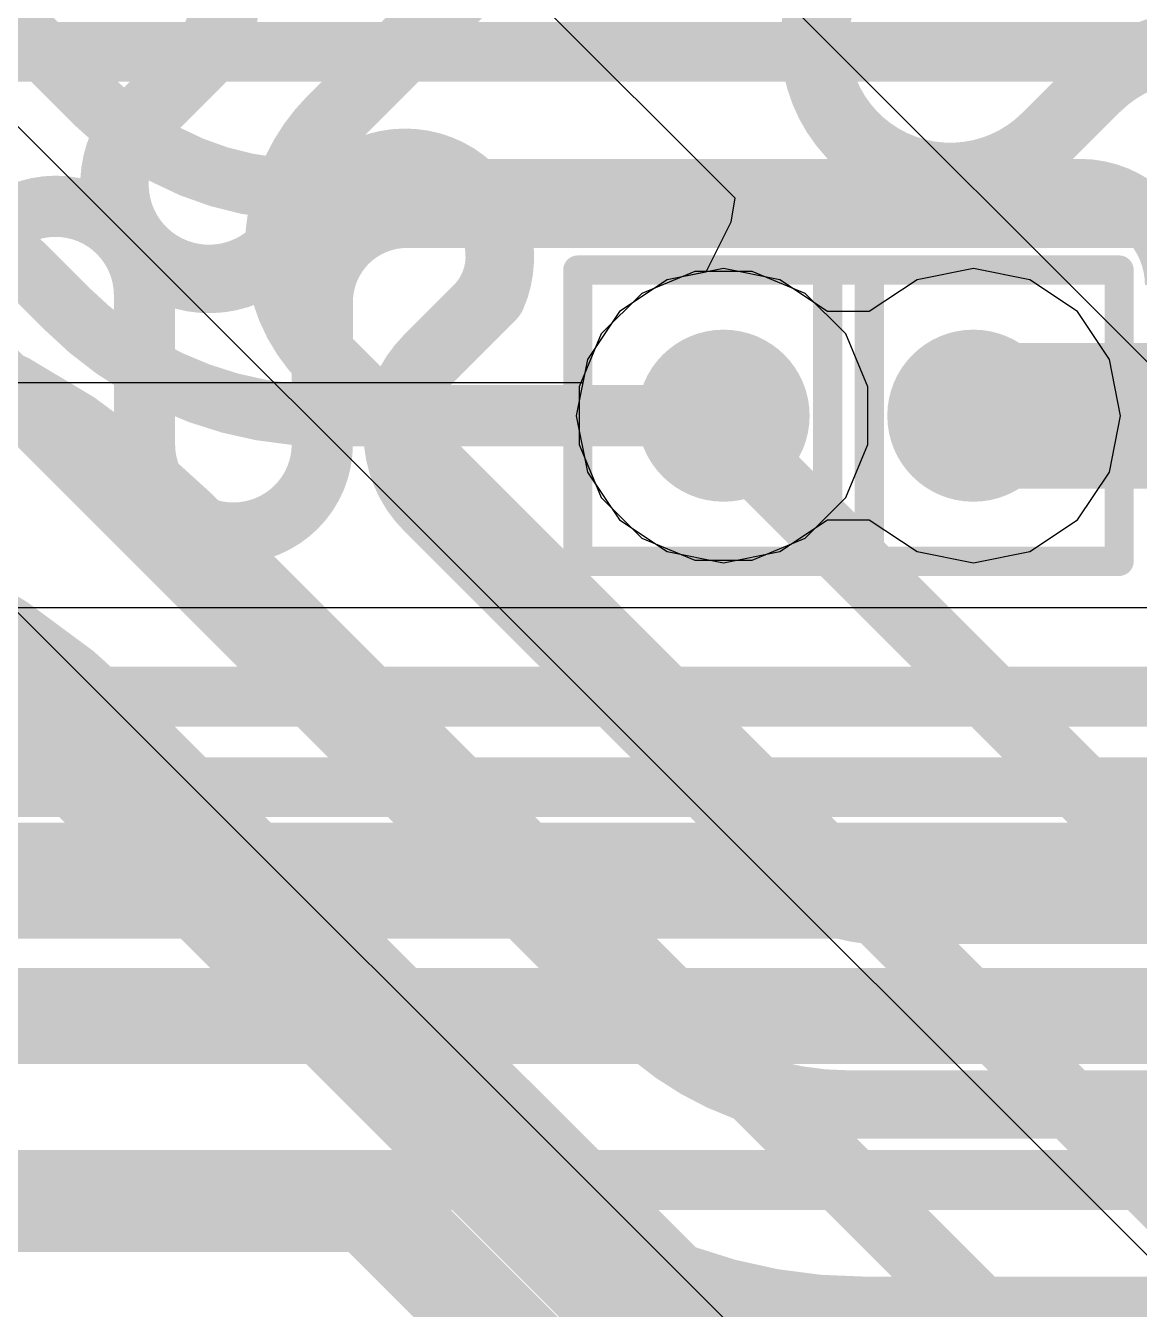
# Model space of a CAD drawing. Header units: inches. Extents: x -6 to 284, y -12 to 154.
# Drawn here: x 60.591 to 62.532, y -0.415 to 1.823 of the extents above; entities that cross this region are included whole.
import ezdxf

# ---------------------------------------------------------------- set-up
doc = ezdxf.new("R2010")
doc.units = ezdxf.units.IN
for name, color, linetype in [('Bottom Layer', 5, 'Continuous'), ('Drill Drawing', 1, 'Continuous'), ('GND-1', 16, 'Continuous'), ('GND-2', 90, 'Continuous'), ('GND-3', 216, 'Continuous'), ('GND-4', 54, 'Continuous'), ('PWR-1', 156, 'Continuous'), ('PWR-2', 130, 'Continuous'), ('Signal L1', 76, 'Continuous'), ('Signal L2', 6, 'Continuous'), ('Top Layer', 1, 'Continuous'), ('Via Holes', 16, 'Continuous')]:
    doc.layers.add(name, color=color, linetype=linetype)

msp = doc.modelspace()

# ---------------------------------------------------------------- hatches: boundary and pattern name
at = {"layer": 'Bottom Layer'}
h = msp.add_hatch(color=5, dxfattribs=at)
edge = h.paths.add_edge_path()
edge.add_arc((61.80723732, 1.14267488), 0.1499997, 0, 360)
h = msp.add_hatch(color=5, dxfattribs=at)
edge = h.paths.add_edge_path()
edge.add_arc((62.24256283999999, 1.14267488), 0.1499997, 0, 360)
at = {"layer": 'GND-1'}
h = msp.add_hatch(color=16, dxfattribs=at)
edge = h.paths.add_edge_path()
edge.add_arc((61.80723732, 1.14267488), 0.1499997, 0, 360)
h = msp.add_hatch(color=16, dxfattribs=at)
edge = h.paths.add_edge_path()
edge.add_arc((62.24256283999999, 1.14267488), 0.1499997, 0, 360)
at = {"layer": 'GND-2'}
h = msp.add_hatch(color=90, dxfattribs=at)
edge = h.paths.add_edge_path()
edge.add_arc((61.80723732, 1.14267488), 0.1499997, 0, 360)
h = msp.add_hatch(color=90, dxfattribs=at)
edge = h.paths.add_edge_path()
edge.add_arc((62.24256283999999, 1.14267488), 0.1499997, 0, 360)
at = {"layer": 'GND-3'}
h = msp.add_hatch(color=216, dxfattribs=at)
edge = h.paths.add_edge_path()
edge.add_arc((61.80723732, 1.14267488), 0.1499997, 0, 360)
h = msp.add_hatch(color=216, dxfattribs=at)
edge = h.paths.add_edge_path()
edge.add_arc((62.24256283999999, 1.14267488), 0.1499997, 0, 360)
at = {"layer": 'GND-4'}
h = msp.add_hatch(color=54, dxfattribs=at)
edge = h.paths.add_edge_path()
edge.add_arc((61.80723732, 1.14267488), 0.1499997, 0, 360)
h = msp.add_hatch(color=54, dxfattribs=at)
edge = h.paths.add_edge_path()
edge.add_arc((62.24256283999999, 1.14267488), 0.1499997, 0, 360)
at = {"layer": 'PWR-1'}
h = msp.add_hatch(color=156, dxfattribs=at)
edge = h.paths.add_edge_path()
edge.add_arc((61.80723732, 1.14267488), 0.1499997, 0, 360)
h = msp.add_hatch(color=156, dxfattribs=at)
edge = h.paths.add_edge_path()
edge.add_arc((62.24256283999999, 1.14267488), 0.1499997, 0, 360)
at = {"layer": 'PWR-2'}
h = msp.add_hatch(color=130, dxfattribs=at)
edge = h.paths.add_edge_path()
edge.add_arc((61.80723732, 1.14267488), 0.1499997, 0, 360)
h = msp.add_hatch(color=130, dxfattribs=at)
edge = h.paths.add_edge_path()
edge.add_arc((62.24256283999999, 1.14267488), 0.1499997, 0, 360)
at = {"layer": 'Signal L1'}
h = msp.add_hatch(color=76, dxfattribs=at)
edge = h.paths.add_edge_path()
edge.add_arc((61.80723732, 1.14267488), 0.1499997, 0, 360)
h = msp.add_hatch(color=76, dxfattribs=at)
edge = h.paths.add_edge_path()
edge.add_arc((62.24256283999999, 1.14267488), 0.1499997, 0, 360)
at = {"layer": 'Signal L2'}
h = msp.add_hatch(color=6, dxfattribs=at)
edge = h.paths.add_edge_path()
edge.add_arc((61.80723732, 1.14267488), 0.1499997, 0, 360)
h = msp.add_hatch(color=6, dxfattribs=at)
edge = h.paths.add_edge_path()
edge.add_arc((62.24256283999999, 1.14267488), 0.1499997, 0, 360)
at = {"layer": 'Top Layer'}
h = msp.add_hatch(color=1, dxfattribs=at)
edge = h.paths.add_edge_path()
edge.add_arc((61.80723732, 1.14267488), 0.1499997, 0, 360)
h = msp.add_hatch(color=1, dxfattribs=at)
edge = h.paths.add_edge_path()
edge.add_arc((62.24256283999999, 1.14267488), 0.1499997, 0, 360)
at = {"layer": 'Via Holes'}
h = msp.add_hatch(color=7, dxfattribs=at)
edge = h.paths.add_edge_path()
edge.add_arc((61.80723732, 1.14267488), 0.07499858, 0, 360)
h = msp.add_hatch(color=7, dxfattribs=at)
edge = h.paths.add_edge_path()
edge.add_arc((62.24256283999999, 1.14267488), 0.07499858, 0, 360)

# ---------------------------------------------------------------- linework, layer by layer
at = {"layer": 'Bottom Layer'}
msp.add_line((58.7919703, 3.4322004), (62.7314976, -0.5073269), dxfattribs=at)
for points in [[(58.21373168, 1.77728372, 0.10414, 0.10414, 0), (65.92685062, 1.77728372, 0.10414, 0.10414, 0)], [(60.48831438, 1.3528675, 0.10668, 0.10668, -0.9999999999999999), (60.79819438, 1.3528675, 0.10668, 0.10668, 0)], [(61.10807438, 1.3409803, 0.10668, 0.10668, -0.4142135623730951), (61.25557726, 1.48848318, 0.10668, 0.10668, 0)], [(61.25557726, 1.48848318, 0.10668, 0.10668, 0), (65.69513912, 1.48848318, 0.10668, 0.10668, 0)], [(60.79819438, 1.09302042, 0.10668, 0.10668, 0), (60.79819438, 1.3528675, 0.10668, 0.10668, 0)], [(61.10807438, 1.09302042, 0.10668, 0.10668, 0), (61.10807438, 1.3409803, 0.10668, 0.10668, 0)], [(62.24256283999999, 1.14267488, 0.254, 0.254, 0), (63.26997505999999, 1.14267234, 0.254, 0.254, 0)], [(61.10807438, 1.09302042, 0.10668, 0.10668, -0.9999999999999999), (60.79819438, 1.09302042, 0.10668, 0.10668, 0)], [(59.76944612, 0.65287906, 0.10414, 0.10414, 0), (63.97993045999999, 0.65287906, 0.10414, 0.10414, 0)], [(58.59658588, 0.38124638, 0.10414, 0.10414, 0), (63.54035552, 0.38124638, 0.10414, 0.10414, 0)], [(58.47354573999999, 0.12758166, 0.10414, 0.10414, 0), (63.08886797999999, 0.12758166, 0.10414, 0.10414, 0)], [(58.30815109999999, -0.2262632, 0.1778, 0.1778, 0), (61.19020527999999, -0.2262632, 0.1778, 0.1778, 0)], [(61.19020527999999, -0.2262632, 0.1778, 0.1778, 0), (62.16281446, -1.19887238, 0.1778, 0.1778, 0)]]:
    msp.add_lwpolyline(points, format="xyseb", dxfattribs=at)
for points in [[(61.22890726, 1.48848318, 0.05333999999999999, 0.05333999999999999, 1), (61.28224726, 1.48848318, 0.05333999999999999, 0.05333999999999999, 1)], [(61.22890726, 1.48848318, 0.05333999999999999, 0.05333999999999999, 1), (61.28224726, 1.48848318, 0.05333999999999999, 0.05333999999999999, 1)], [(60.77152438, 1.3528675, 0.05333999999999999, 0.05333999999999999, 1), (60.82486438, 1.3528675, 0.05333999999999999, 0.05333999999999999, 1)], [(60.77152438, 1.3528675, 0.05333999999999999, 0.05333999999999999, 1), (60.82486438, 1.3528675, 0.05333999999999999, 0.05333999999999999, 1)], [(61.08140438, 1.3409803, 0.05333999999999999, 0.05333999999999999, 1), (61.13474438, 1.3409803, 0.05333999999999999, 0.05333999999999999, 1)], [(61.08140438, 1.3409803, 0.05333999999999999, 0.05333999999999999, 1), (61.13474438, 1.3409803, 0.05333999999999999, 0.05333999999999999, 1)], [(62.17906283999999, 1.14267488, 0.127, 0.127, 1), (62.30606283999999, 1.14267488, 0.127, 0.127, 1)], [(60.77152438, 1.09302042, 0.05333999999999999, 0.05333999999999999, 1), (60.82486438, 1.09302042, 0.05333999999999999, 0.05333999999999999, 1)], [(60.77152438, 1.09302042, 0.05333999999999999, 0.05333999999999999, 1), (60.82486438, 1.09302042, 0.05333999999999999, 0.05333999999999999, 1)], [(61.08140438, 1.09302042, 0.05333999999999999, 0.05333999999999999, 1), (61.13474438, 1.09302042, 0.05333999999999999, 0.05333999999999999, 1)], [(61.08140438, 1.09302042, 0.05333999999999999, 0.05333999999999999, 1), (61.13474438, 1.09302042, 0.05333999999999999, 0.05333999999999999, 1)], [(61.14575528, -0.2262632, 0.08889999999999999, 0.08889999999999999, 1), (61.23465528000001, -0.2262632, 0.08889999999999999, 0.08889999999999999, 1)], [(61.14575528, -0.2262632, 0.08889999999999999, 0.08889999999999999, 1), (61.23465528000001, -0.2262632, 0.08889999999999999, 0.08889999999999999, 1)]]:
    msp.add_lwpolyline(points, format="xyseb", close=True, dxfattribs=at)
at = {"layer": 'Drill Drawing'}
for points in [[(61.55323731999999, 1.39667488, 0.0508, 0.0508, 0), (62.06123732, 1.39667488, 0.0508, 0.0508, 0)], [(61.55323731999999, 0.8886748800000001, 0.0508, 0.0508, 0), (61.55323731999999, 1.39667488, 0.0508, 0.0508, 0)], [(61.98856284, 1.39667488, 0.0508, 0.0508, 0), (62.49656284, 1.39667488, 0.0508, 0.0508, 0)], [(61.98856284, 0.8886748800000001, 0.0508, 0.0508, 0), (61.98856284, 1.39667488, 0.0508, 0.0508, 0)], [(62.06123732, 0.8886748800000001, 0.0508, 0.0508, 0), (62.06123732, 1.39667488, 0.0508, 0.0508, 0)], [(62.49656284, 0.8886748800000001, 0.0508, 0.0508, 0), (62.49656284, 1.39667488, 0.0508, 0.0508, 0)], [(61.55323731999999, 0.8886748800000001, 0.0508, 0.0508, 0), (62.06123732, 0.8886748800000001, 0.0508, 0.0508, 0)], [(61.98856284, 0.8886748800000001, 0.0508, 0.0508, 0), (62.49656284, 0.8886748800000001, 0.0508, 0.0508, 0)]]:
    msp.add_lwpolyline(points, format="xyseb", dxfattribs=at)
for points in [[(61.54053731999999, 1.39667488, 0.0254, 0.0254, 1), (61.56593732, 1.39667488, 0.0254, 0.0254, 1)], [(61.54053731999999, 1.39667488, 0.0254, 0.0254, 1), (61.56593732, 1.39667488, 0.0254, 0.0254, 1)], [(61.97586283999999, 1.39667488, 0.0254, 0.0254, 1), (62.00126283999999, 1.39667488, 0.0254, 0.0254, 1)], [(61.97586283999999, 1.39667488, 0.0254, 0.0254, 1), (62.00126283999999, 1.39667488, 0.0254, 0.0254, 1)], [(62.04853731999999, 1.39667488, 0.0254, 0.0254, 1), (62.07393732, 1.39667488, 0.0254, 0.0254, 1)], [(62.04853731999999, 1.39667488, 0.0254, 0.0254, 1), (62.07393732, 1.39667488, 0.0254, 0.0254, 1)], [(62.48386283999999, 1.39667488, 0.0254, 0.0254, 1), (62.50926283999999, 1.39667488, 0.0254, 0.0254, 1)], [(62.48386283999999, 1.39667488, 0.0254, 0.0254, 1), (62.50926283999999, 1.39667488, 0.0254, 0.0254, 1)], [(61.54053731999999, 0.8886748800000001, 0.0254, 0.0254, 1), (61.56593732, 0.8886748800000001, 0.0254, 0.0254, 1)], [(61.54053731999999, 0.8886748800000001, 0.0254, 0.0254, 1), (61.56593732, 0.8886748800000001, 0.0254, 0.0254, 1)], [(61.97586283999999, 0.8886748800000001, 0.0254, 0.0254, 1), (62.00126283999999, 0.8886748800000001, 0.0254, 0.0254, 1)], [(61.97586283999999, 0.8886748800000001, 0.0254, 0.0254, 1), (62.00126283999999, 0.8886748800000001, 0.0254, 0.0254, 1)], [(62.04853731999999, 0.8886748800000001, 0.0254, 0.0254, 1), (62.07393732, 0.8886748800000001, 0.0254, 0.0254, 1)], [(62.04853731999999, 0.8886748800000001, 0.0254, 0.0254, 1), (62.07393732, 0.8886748800000001, 0.0254, 0.0254, 1)], [(62.48386283999999, 0.8886748800000001, 0.0254, 0.0254, 1), (62.50926283999999, 0.8886748800000001, 0.0254, 0.0254, 1)], [(62.48386283999999, 0.8886748800000001, 0.0254, 0.0254, 1), (62.50926283999999, 0.8886748800000001, 0.0254, 0.0254, 1)]]:
    msp.add_lwpolyline(points, format="xyseb", close=True, dxfattribs=at)
at = {"layer": 'GND-1'}
for p, q in [((61.7571917, 1.39427458), (61.66471792, 1.35597138)), ((61.85728294, 1.39427458), (61.7571917, 1.39427458)), ((61.94975672, 1.35597138), (61.85728294, 1.39427458)), ((61.66471792, 1.35597138), (61.59394082, 1.28519428)), ((62.02053381999999, 1.28519428), (61.94975672, 1.35597138)), ((61.59394082, 1.28519428), (61.55563761999999, 1.1927205)), ((62.05883702, 1.1927205), (62.02053381999999, 1.28519428)), ((61.55563761999999, 1.1927205), (61.55563761999999, 1.09262926)), ((62.05883702, 1.09262926), (62.05883702, 1.1927205)), ((61.55563761999999, 1.09262926), (61.59394082, 1.00015548)), ((62.02053381999999, 1.00015548), (62.05883702, 1.09262926)), ((61.59394082, 1.00015548), (61.66471792, 0.9293783800000001)), ((61.94975672, 0.9293783800000001), (62.02053381999999, 1.00015548)), ((61.66471792, 0.9293783800000001), (61.7571917, 0.89107518)), ((61.85728294, 0.89107518), (61.94975672, 0.9293783800000001)), ((61.7571917, 0.89107518), (61.85728294, 0.89107518))]:
    msp.add_line(p, q, dxfattribs=at)
at = {"layer": 'GND-2'}
for p, q in [((61.7571917, 1.39427458), (61.66471792, 1.35597138)), ((61.85728294, 1.39427458), (61.7571917, 1.39427458)), ((61.94975672, 1.35597138), (61.85728294, 1.39427458)), ((61.66471792, 1.35597138), (61.59394082, 1.28519428)), ((62.02053381999999, 1.28519428), (61.94975672, 1.35597138)), ((61.59394082, 1.28519428), (61.55563761999999, 1.1927205)), ((62.05883702, 1.1927205), (62.02053381999999, 1.28519428)), ((61.55563761999999, 1.1927205), (61.55563761999999, 1.09262926)), ((62.05883702, 1.09262926), (62.05883702, 1.1927205)), ((61.55563761999999, 1.09262926), (61.59394082, 1.00015548)), ((62.02053381999999, 1.00015548), (62.05883702, 1.09262926)), ((61.59394082, 1.00015548), (61.66471792, 0.9293783800000001)), ((61.94975672, 0.9293783800000001), (62.02053381999999, 1.00015548)), ((61.66471792, 0.9293783800000001), (61.7571917, 0.89107518)), ((61.85728294, 0.89107518), (61.94975672, 0.9293783800000001)), ((61.7571917, 0.89107518), (61.85728294, 0.89107518))]:
    msp.add_line(p, q, dxfattribs=at)
at = {"layer": 'GND-3'}
for p, q in [((61.7571917, 1.39427458), (61.66471792, 1.35597138)), ((61.85728294, 1.39427458), (61.7571917, 1.39427458)), ((61.94975672, 1.35597138), (61.85728294, 1.39427458)), ((61.66471792, 1.35597138), (61.59394082, 1.28519428)), ((62.02053381999999, 1.28519428), (61.94975672, 1.35597138)), ((61.59394082, 1.28519428), (61.55563761999999, 1.1927205)), ((62.05883702, 1.1927205), (62.02053381999999, 1.28519428)), ((61.55563761999999, 1.1927205), (61.55563761999999, 1.09262926)), ((62.05883702, 1.09262926), (62.05883702, 1.1927205)), ((61.55563761999999, 1.09262926), (61.59394082, 1.00015548)), ((62.02053381999999, 1.00015548), (62.05883702, 1.09262926)), ((61.59394082, 1.00015548), (61.66471792, 0.9293783800000001)), ((61.94975672, 0.9293783800000001), (62.02053381999999, 1.00015548)), ((61.66471792, 0.9293783800000001), (61.7571917, 0.89107518)), ((61.85728294, 0.89107518), (61.94975672, 0.9293783800000001)), ((61.7571917, 0.89107518), (61.85728294, 0.89107518))]:
    msp.add_line(p, q, dxfattribs=at)
at = {"layer": 'GND-4'}
for p, q in [((61.7571917, 1.39427458), (61.66471792, 1.35597138)), ((61.85728294, 1.39427458), (61.7571917, 1.39427458)), ((61.94975672, 1.35597138), (61.85728294, 1.39427458)), ((61.66471792, 1.35597138), (61.59394082, 1.28519428)), ((62.02053381999999, 1.28519428), (61.94975672, 1.35597138)), ((61.59394082, 1.28519428), (61.55563761999999, 1.1927205)), ((62.05883702, 1.1927205), (62.02053381999999, 1.28519428)), ((61.55563761999999, 1.1927205), (61.55563761999999, 1.09262926)), ((62.05883702, 1.09262926), (62.05883702, 1.1927205)), ((61.55563761999999, 1.09262926), (61.59394082, 1.00015548)), ((62.02053381999999, 1.00015548), (62.05883702, 1.09262926)), ((61.59394082, 1.00015548), (61.66471792, 0.9293783800000001)), ((61.94975672, 0.9293783800000001), (62.02053381999999, 1.00015548)), ((61.66471792, 0.9293783800000001), (61.7571917, 0.89107518)), ((61.85728294, 0.89107518), (61.94975672, 0.9293783800000001)), ((61.7571917, 0.89107518), (61.85728294, 0.89107518))]:
    msp.add_line(p, q, dxfattribs=at)
at = {"layer": 'PWR-1'}
for p, q in [((61.80723732, 1.39920472), (61.70906885999999, 1.3796772)), ((61.90540578, 1.3796772), (61.80723732, 1.39920472)), ((62.24256283999999, 1.39920472), (62.14439437999999, 1.3796772)), ((62.34073129999999, 1.3796772), (62.24256283999999, 1.39920472)), ((61.70906885999999, 1.3796772), (61.62584321999999, 1.32406898)), ((61.98862887999999, 1.32406898), (61.90540578, 1.3796772)), ((62.14439437999999, 1.3796772), (62.06117127999999, 1.32406898)), ((62.42395694, 1.32406898), (62.34073129999999, 1.3796772)), ((61.62584321999999, 1.32406898), (61.570235, 1.24084334)), ((62.06117127999999, 1.32406898), (61.98862887999999, 1.32406898)), ((62.47956516, 1.24084334), (62.42395694, 1.32406898)), ((61.570235, 1.24084334), (61.55070747999999, 1.14267488)), ((62.49909268, 1.14267488), (62.47956516, 1.24084334)), ((61.55070747999999, 1.14267488), (61.570235, 1.04450642)), ((62.47956516, 1.04450642), (62.49909268, 1.14267488)), ((61.570235, 1.04450642), (61.62584321999999, 0.9612807800000001)), ((62.42395694, 0.9612807800000001), (62.47956516, 1.04450642)), ((61.62584321999999, 0.9612807800000001), (61.70906885999999, 0.9056725599999998)), ((61.90540578, 0.9056725599999998), (61.98862887999999, 0.9612807800000001)), ((61.98862887999999, 0.9612807800000001), (62.06117127999999, 0.9612807800000001)), ((62.06117127999999, 0.9612807800000001), (62.14439437999999, 0.9056725599999998)), ((62.34073129999999, 0.9056725599999998), (62.42395694, 0.9612807800000001)), ((61.70906885999999, 0.9056725599999998), (61.80723732, 0.8861450399999999)), ((61.80723732, 0.8861450399999999), (61.90540578, 0.9056725599999998)), ((62.14439437999999, 0.9056725599999998), (62.24256283999999, 0.8861450399999999)), ((62.24256283999999, 0.8861450399999999), (62.34073129999999, 0.9056725599999998))]:
    msp.add_line(p, q, dxfattribs=at)
at = {"layer": 'PWR-2'}
for p, q in [((58.89231554, 4.45704468), (61.82664545999999, 1.52269698)), ((62.58084258, 1.20134634), (61.85770966, 1.92447926)), ((61.82664545999999, 1.52269698), (61.81997796, 1.48028152)), ((61.81997796, 1.48028152), (61.77662015999999, 1.3931138)), ((61.77662015999999, 1.3931138), (61.70906885999999, 1.3796772)), ((61.70906885999999, 1.3796772), (61.62584321999999, 1.32406898)), ((61.62584321999999, 1.32406898), (61.570235, 1.24084334)), ((61.570235, 1.24084334), (61.56205366, 1.19971058)), ((61.56205366, 1.19971058), (58.90577245999999, 1.19971058)), ((54.6329489, 0.80812386), (69.0357649, 0.8081289399999999))]:
    msp.add_line(p, q, dxfattribs=at)
at = {"layer": 'Signal L1'}
for points in [[(59.15873106, 2.59099304, 0.11938, 0.11938, 0), (61.65268594, 0.09703815999999998, 0.11938, 0.11938, 0)], [(58.86202096, 2.3894923, 0.11938, 0.11938, 0), (61.39772582, -0.14622272, 0.11938, 0.11938, 0)], [(60.89217437999999, 1.98837804, 0.11938, 0.11938, -0.4142103007960423), (60.89217184, 1.76028096, 0.11938, 0.11938, 0)], [(62.44707094, 1.95649342, 0.11938, 0.11938, -0.4142135623730951), (62.69743366, 1.7061307, 0.11938, 0.11938, 0)], [(60.57140285999999, 1.89571122, 0.11938, 0.11938, -0.4142037779550488), (60.34330831999999, 1.89571122, 0.11938, 0.11938, 0)], [(60.8011611, 1.66926768, 0.11938, 0.11938, 0), (60.89217437999999, 1.76028096, 0.11938, 0.11938, 0)], [(61.02722109999999, 1.42937738, 0.11938, 0.11938, -1.010499794783191), (60.79658401999999, 1.66487856, 0.11938, 0.11938, 0)], [(60.79658401999999, 1.66487856, 0.11938, 0.11938, 0), (60.8011611, 1.66926768, 0.11938, 0.11938, 0)], [(61.13757902, 1.5370302, 0.11938, 0.11938, -0.823962816451236), (61.40337478, 1.35212582, 0.11938, 0.11938, 0)], [(61.02724903999999, 1.42940278, 0.11938, 0.11938, 0), (61.13233645999999, 1.5344902, 0.11938, 0.11938, 0)], [(61.13233645999999, 1.5344902, 0.11938, 0.11938, 0), (61.13503901999999, 1.5344902, 0.11938, 0.11938, 0)], [(61.02722109999999, 1.42937738, 0.11938, 0.11938, 0), (61.02724903999999, 1.42940278, 0.11938, 0.11938, 0)], [(61.41739304, 1.42030958, 0.11938, 0.11938, -0.198912367379658), (61.37909238, 1.32784342, 0.11938, 0.11938, 0)], [(61.37909238, 1.32784342, 0.11938, 0.11938, 0), (61.40083478, 1.34958582, 0.11938, 0.11938, 0)], [(61.29259268, 1.24134372, 0.11938, 0.11938, 0), (61.37909238, 1.32784342, 0.11938, 0.11938, 0)], [(61.23943302, 1.11271812, 0.11938, 0.11938, -0.1985050298558784), (61.29259268, 1.24134372, 0.11938, 0.11938, 0)], [(61.29272221999999, 0.9839629799999999, 0.11938, 0.11938, -0.1987586566464522), (61.23943302, 1.11271812, 0.11938, 0.11938, 0)], [(61.29271968, 0.9839604399999999, 0.11938, 0.11938, 0), (61.94089719999999, 0.33578546, 0.11938, 0.11938, 0)], [(62.07516414, 0.28106116, 0.11938, 0.11938, -0.1974650401128158), (61.94089973999999, 0.335788, 0.11938, 0.11938, 0)], [(62.07516414, 0.28106116, 0.11938, 0.11938, 0), (62.70753016, 0.28106878, 0.11938, 0.11938, 0)], [(61.65268594, 0.09703815999999998, 0.11938, 0.11938, 0), (61.65406262, 0.09565386, 0.11938, 0.11938, 0)], [(62.02589321999999, -0.05831586, 0.11938, 0.11938, -0.2002343432358431), (61.65406262, 0.09565386, 0.11938, 0.11938, 0)], [(62.02589321999999, -0.05831586, 0.11938, 0.11938, 0), (70.89375204, -0.05831586, 0.11938, 0.11938, 0)], [(61.39772582, -0.14622272, 0.11938, 0.11938, 0), (61.39955207999999, -0.14805406, 0.11938, 0.11938, 0)], [(62.05202981999999, -0.41790112, 0.11938, 0.11938, -0.1998070661112784), (61.39955207999999, -0.14805406, 0.11938, 0.11938, 0)], [(62.05202981999999, -0.41790112, 0.11938, 0.11938, 0), (70.96779557999999, -0.4179061999999999, 0.11938, 0.11938, 0)]]:
    msp.add_lwpolyline(points, format="xyseb", dxfattribs=at)
for points in [[(60.86232683999999, 1.76028096, 0.05969, 0.05969, 1), (60.92201683999999, 1.76028096, 0.05969, 0.05969, 1)], [(60.86232937999999, 1.76028096, 0.05969, 0.05969, 1), (60.92201938, 1.76028096, 0.05969, 0.05969, 1)], [(60.76673902, 1.66487856, 0.05969, 0.05969, 1), (60.82642902, 1.66487856, 0.05969, 0.05969, 1)], [(60.76673902, 1.66487856, 0.05969, 0.05969, 1), (60.82642902, 1.66487856, 0.05969, 0.05969, 1)], [(60.77131609999999, 1.66926768, 0.05969, 0.05969, 1), (60.8310061, 1.66926768, 0.05969, 0.05969, 1)], [(60.77131609999999, 1.66926768, 0.05969, 0.05969, 1), (60.8310061, 1.66926768, 0.05969, 0.05969, 1)], [(61.10249146, 1.5344902, 0.05969, 0.05969, 1), (61.16218145999999, 1.5344902, 0.05969, 0.05969, 1)], [(61.10249146, 1.5344902, 0.05969, 0.05969, 1), (61.16218145999999, 1.5344902, 0.05969, 0.05969, 1)], [(61.10519401999999, 1.5344902, 0.05969, 0.05969, 1), (61.16488402, 1.5344902, 0.05969, 0.05969, 1)], [(61.10773402, 1.5370302, 0.05969, 0.05969, 1), (61.16742402, 1.5370302, 0.05969, 0.05969, 1)], [(60.9973761, 1.42937738, 0.05969, 0.05969, 1), (61.05706609999999, 1.42937738, 0.05969, 0.05969, 1)], [(60.9973761, 1.42937738, 0.05969, 0.05969, 1), (61.05706609999999, 1.42937738, 0.05969, 0.05969, 1)], [(60.99740403999999, 1.42940278, 0.05969, 0.05969, 1), (61.05709403999999, 1.42940278, 0.05969, 0.05969, 1)], [(60.99740403999999, 1.42940278, 0.05969, 0.05969, 1), (61.05709403999999, 1.42940278, 0.05969, 0.05969, 1)], [(61.38754804, 1.42030958, 0.05969, 0.05969, 1), (61.44723803999999, 1.42030958, 0.05969, 0.05969, 1)], [(61.37352978, 1.35212582, 0.05969, 0.05969, 1), (61.43321977999999, 1.35212582, 0.05969, 0.05969, 1)], [(61.37098978, 1.34958582, 0.05969, 0.05969, 1), (61.43067977999999, 1.34958582, 0.05969, 0.05969, 1)], [(61.34924738, 1.32784342, 0.05969, 0.05969, 1), (61.40893738, 1.32784342, 0.05969, 0.05969, 1)], [(61.34924738, 1.32784342, 0.05969, 0.05969, 1), (61.40893738, 1.32784342, 0.05969, 0.05969, 1)], [(61.34924738, 1.32784342, 0.05969, 0.05969, 1), (61.40893738, 1.32784342, 0.05969, 0.05969, 1)], [(61.26274767999999, 1.24134372, 0.05969, 0.05969, 1), (61.32243768, 1.24134372, 0.05969, 0.05969, 1)], [(61.26274767999999, 1.24134372, 0.05969, 0.05969, 1), (61.32243768, 1.24134372, 0.05969, 0.05969, 1)], [(61.20958802, 1.11271812, 0.05969, 0.05969, 1), (61.26927801999999, 1.11271812, 0.05969, 0.05969, 1)], [(61.20958802, 1.11271812, 0.05969, 0.05969, 1), (61.26927801999999, 1.11271812, 0.05969, 0.05969, 1)], [(61.26287468, 0.9839604399999999, 0.05969, 0.05969, 1), (61.32256467999999, 0.9839604399999999, 0.05969, 0.05969, 1)], [(61.26287721999999, 0.9839629799999999, 0.05969, 0.05969, 1), (61.32256722, 0.9839629799999999, 0.05969, 0.05969, 1)], [(61.9110522, 0.33578546, 0.05969, 0.05969, 1), (61.9707422, 0.33578546, 0.05969, 0.05969, 1)], [(61.91105473999999, 0.335788, 0.05969, 0.05969, 1), (61.97074474, 0.335788, 0.05969, 0.05969, 1)], [(62.04531914, 0.28106116, 0.05969, 0.05969, 1), (62.10500914, 0.28106116, 0.05969, 0.05969, 1)], [(62.04531914, 0.28106116, 0.05969, 0.05969, 1), (62.10500914, 0.28106116, 0.05969, 0.05969, 1)], [(61.62284094, 0.09703815999999998, 0.05969, 0.05969, 1), (61.68253093999999, 0.09703815999999998, 0.05969, 0.05969, 1)], [(61.62284094, 0.09703815999999998, 0.05969, 0.05969, 1), (61.68253093999999, 0.09703815999999998, 0.05969, 0.05969, 1)], [(61.62421762, 0.09565386, 0.05969, 0.05969, 1), (61.68390762, 0.09565386, 0.05969, 0.05969, 1)], [(61.62421762, 0.09565386, 0.05969, 0.05969, 1), (61.68390762, 0.09565386, 0.05969, 0.05969, 1)], [(61.99604822, -0.05831586, 0.05969, 0.05969, 1), (62.05573821999999, -0.05831586, 0.05969, 0.05969, 1)], [(61.99604822, -0.05831586, 0.05969, 0.05969, 1), (62.05573821999999, -0.05831586, 0.05969, 0.05969, 1)], [(61.36788082, -0.14622272, 0.05969, 0.05969, 1), (61.42757081999999, -0.14622272, 0.05969, 0.05969, 1)], [(61.36788082, -0.14622272, 0.05969, 0.05969, 1), (61.42757081999999, -0.14622272, 0.05969, 0.05969, 1)], [(61.36970708, -0.14805406, 0.05969, 0.05969, 1), (61.42939707999999, -0.14805406, 0.05969, 0.05969, 1)], [(61.36970708, -0.14805406, 0.05969, 0.05969, 1), (61.42939707999999, -0.14805406, 0.05969, 0.05969, 1)], [(62.02218482, -0.41790112, 0.05969, 0.05969, 1), (62.08187482, -0.41790112, 0.05969, 0.05969, 1)], [(62.02218482, -0.41790112, 0.05969, 0.05969, 1), (62.08187482, -0.41790112, 0.05969, 0.05969, 1)]]:
    msp.add_lwpolyline(points, format="xyseb", close=True, dxfattribs=at)
at = {"layer": 'Signal L2'}
for points in [[(61.1258874, 1.65954456, 0.11938, 0.11938, 0), (61.7617637, 2.29542086, 0.11938, 0.11938, 0)], [(61.96617782, 1.79526438, 0.11938, 0.11938, -0.1998025873668349), (62.0403001, 1.97334378, 0.11938, 0.11938, 0)], [(62.37018259999999, 1.62864292, 0.11938, 0.11938, -0.6692932214074842), (61.96617782, 1.79526438, 0.11938, 0.11938, 0)], [(62.45649941999999, 1.71496482, 0.11938, 0.11938, -0.9995775986447135), (62.79872124, 1.37182352, 0.11938, 0.11938, 0)], [(62.3707287, 1.62918902, 0.11938, 0.11938, 0), (62.45649941999999, 1.71496482, 0.11938, 0.11938, 0)], [(61.03290053999999, 1.43505428, 0.11938, 0.11938, -0.198912367379658), (61.1258874, 1.65954456, 0.11938, 0.11938, 0)], [(62.37018259999999, 1.62864292, 0.11938, 0.11938, 0), (62.3707287, 1.62918902, 0.11938, 0.11938, 0)], [(61.11315946, 1.24086366, 0.11938, 0.11938, -0.1985066175510092), (61.03290053999999, 1.43505428, 0.11938, 0.11938, 0)], [(59.96573478, 1.33704584, 0.127, 0.127, -0.1988201465522907), (60.86873526, 0.96319848, 0.127, 0.127, 0)], [(61.11346172, 1.24055886, 0.11938, 0.11938, -0.0003903371998865364), (61.11315946, 1.24086366, 0.11938, 0.11938, 0)], [(61.11346172, 1.2405614, 0.11938, 0.11938, 0), (61.51731663999999, 0.8367064799999999, 0.11938, 0.11938, 0)], [(61.78183731999999, 1.14267488, 0.11938, 0.11938, 0), (63.27917494, -0.35467036, 0.11938, 0.11938, 0)], [(59.78359138, 0.93606366, 0.254, 0.254, -0.19881050068019), (60.72608631999999, 0.54588664, 0.254, 0.254, 0)], [(60.86873526, 0.96319848, 0.127, 0.127, -8.871244651405532e-05), (60.86905529999999, 0.96287844, 0.127, 0.127, 0)], [(60.86905529999999, 0.96287844, 0.127, 0.127, 0), (62.80239915999999, -0.97046796, 0.127, 0.127, 0)], [(61.51731663999999, 0.8367064799999999, 0.11938, 0.11938, 0), (63.06101941999999, -0.7070064599999999, 0.11938, 0.11938, 0)], [(60.72608378, 0.5458841, 0.254, 0.254, 0), (60.72749347999999, 0.5444794799999999, 0.254, 0.254, 0)], [(60.72749347999999, 0.5444794799999999, 0.254, 0.254, 0), (62.55667702, -1.28470406, 0.254, 0.254, 0)]]:
    msp.add_lwpolyline(points, format="xyseb", dxfattribs=at)
for points in [[(61.93633282, 1.79526438, 0.05969, 0.05969, 1), (61.99602281999999, 1.79526438, 0.05969, 0.05969, 1)], [(61.93633282, 1.79526438, 0.05969, 0.05969, 1), (61.99602281999999, 1.79526438, 0.05969, 0.05969, 1)], [(62.42665442, 1.71496482, 0.05969, 0.05969, 1), (62.48634441999999, 1.71496482, 0.05969, 0.05969, 1)], [(62.42665442, 1.71496482, 0.05969, 0.05969, 1), (62.48634441999999, 1.71496482, 0.05969, 0.05969, 1)], [(61.09604239999999, 1.65954456, 0.05969, 0.05969, 1), (61.1557324, 1.65954456, 0.05969, 0.05969, 1)], [(61.09604239999999, 1.65954456, 0.05969, 0.05969, 1), (61.1557324, 1.65954456, 0.05969, 0.05969, 1)], [(62.34033759999999, 1.62864292, 0.05969, 0.05969, 1), (62.4000276, 1.62864292, 0.05969, 0.05969, 1)], [(62.34033759999999, 1.62864292, 0.05969, 0.05969, 1), (62.4000276, 1.62864292, 0.05969, 0.05969, 1)], [(62.3408837, 1.62918902, 0.05969, 0.05969, 1), (62.4005737, 1.62918902, 0.05969, 0.05969, 1)], [(62.3408837, 1.62918902, 0.05969, 0.05969, 1), (62.4005737, 1.62918902, 0.05969, 0.05969, 1)], [(61.00305554, 1.43505428, 0.05969, 0.05969, 1), (61.06274553999999, 1.43505428, 0.05969, 0.05969, 1)], [(61.00305554, 1.43505428, 0.05969, 0.05969, 1), (61.06274553999999, 1.43505428, 0.05969, 0.05969, 1)], [(61.08331446, 1.24086366, 0.05969, 0.05969, 1), (61.14300445999999, 1.24086366, 0.05969, 0.05969, 1)], [(61.08331446, 1.24086366, 0.05969, 0.05969, 1), (61.14300445999999, 1.24086366, 0.05969, 0.05969, 1)], [(61.08361672, 1.2405614, 0.05969, 0.05969, 1), (61.14330672, 1.2405614, 0.05969, 0.05969, 1)], [(61.08361672, 1.24055886, 0.05969, 0.05969, 1), (61.14330672, 1.24055886, 0.05969, 0.05969, 1)], [(61.75199231999999, 1.14267488, 0.05969, 0.05969, 1), (61.81168232, 1.14267488, 0.05969, 0.05969, 1)], [(60.83698525999999, 0.96319848, 0.0635, 0.0635, 1), (60.90048526, 0.96319848, 0.0635, 0.0635, 1)], [(60.83698525999999, 0.96319848, 0.0635, 0.0635, 1), (60.90048526, 0.96319848, 0.0635, 0.0635, 1)], [(60.8373053, 0.96287844, 0.0635, 0.0635, 1), (60.9008053, 0.96287844, 0.0635, 0.0635, 1)], [(60.8373053, 0.96287844, 0.0635, 0.0635, 1), (60.9008053, 0.96287844, 0.0635, 0.0635, 1)], [(61.48747164, 0.8367064799999999, 0.05969, 0.05969, 1), (61.54716164, 0.8367064799999999, 0.05969, 0.05969, 1)], [(61.48747164, 0.8367064799999999, 0.05969, 0.05969, 1), (61.54716164, 0.8367064799999999, 0.05969, 0.05969, 1)], [(60.66258378, 0.5458841, 0.127, 0.127, 1), (60.78958378, 0.5458841, 0.127, 0.127, 1)], [(60.66258632, 0.54588664, 0.127, 0.127, 1), (60.78958632, 0.54588664, 0.127, 0.127, 1)], [(60.66399347999999, 0.5444794799999999, 0.127, 0.127, 1), (60.79099347999999, 0.5444794799999999, 0.127, 0.127, 1)], [(60.66399347999999, 0.5444794799999999, 0.127, 0.127, 1), (60.79099347999999, 0.5444794799999999, 0.127, 0.127, 1)]]:
    msp.add_lwpolyline(points, format="xyseb", close=True, dxfattribs=at)
at = {"layer": 'Top Layer'}
msp.add_line((58.47692393999999, 2.89991038), (62.29792975999999, -0.92109544), dxfattribs=at)
for points in [[(59.0748374, 3.3261935, 0.10668, 0.10668, 0), (60.71204774, 1.68898062, 0.10668, 0.10668, 0)], [(60.21472589999999, 1.77728372, 0.10668, 0.10668, 0), (60.6608896, 1.33110224, 0.10668, 0.10668, 0)], [(60.71204774, 1.68898062, 0.10668, 0.10668, 0), (60.71307898, 1.68794176, 0.10668, 0.10668, 0)], [(61.0774369, 1.53712672, 0.10668, 0.10668, -0.1988036177863313), (60.71308152, 1.6879443, 0.10668, 0.10668, 0)], [(61.0774369, 1.53712672, 0.10668, 0.10668, 0), (61.07817095999999, 1.53712926, 0.10668, 0.10668, 0)], [(61.07817095999999, 1.53712926, 0.10668, 0.10668, 0), (62.42803364, 1.53712926, 0.10668, 0.10668, 0)], [(62.42803364, 1.53712926, 0.10668, 0.10668, -0.4142135623730951), (62.59490655999999, 1.37025634, 0.10668, 0.10668, 0)], [(61.11332456, 1.14267234, 0.10668, 0.10668, -0.1999195390913422), (60.66089213999999, 1.33110478, 0.10668, 0.10668, 0)], [(61.11332456, 1.14267234, 0.10668, 0.10668, 0), (61.11436849999999, 1.14267488, 0.10668, 0.10668, 0)], [(61.11436849999999, 1.14267488, 0.10668, 0.10668, 0), (61.78183731999999, 1.14267488, 0.10668, 0.10668, 0)], [(60.37182997999999, 0.49511712, 0.10414, 0.10414, 0), (65.66939622, 0.49511712, 0.10414, 0.10414, 0)], [(60.1608779, 0.28288488, 0.10414, 0.10414, 0), (64.8808583, 0.28288488, 0.10414, 0.10414, 0)], [(60.08463725999999, 0.06419342, 0.10414, 0.10414, 0), (64.53555546, 0.06419342, 0.10414, 0.10414, 0)], [(60.04291267999999, -0.18980658, 0.10414, 0.10414, 0), (64.15996058, -0.18980658, 0.10414, 0.10414, 0)]]:
    msp.add_lwpolyline(points, format="xyseb", dxfattribs=at)
for points in [[(60.68537774, 1.68898062, 0.05333999999999999, 0.05333999999999999, 1), (60.73871774, 1.68898062, 0.05333999999999999, 0.05333999999999999, 1)], [(60.68537774, 1.68898062, 0.05333999999999999, 0.05333999999999999, 1), (60.73871774, 1.68898062, 0.05333999999999999, 0.05333999999999999, 1)], [(60.68640898, 1.68794176, 0.05333999999999999, 0.05333999999999999, 1), (60.73974897999999, 1.68794176, 0.05333999999999999, 0.05333999999999999, 1)], [(60.68641152, 1.6879443, 0.05333999999999999, 0.05333999999999999, 1), (60.73975152, 1.6879443, 0.05333999999999999, 0.05333999999999999, 1)], [(61.05076689999999, 1.53712672, 0.05333999999999999, 0.05333999999999999, 1), (61.10410689999999, 1.53712672, 0.05333999999999999, 0.05333999999999999, 1)], [(61.05076689999999, 1.53712672, 0.05333999999999999, 0.05333999999999999, 1), (61.10410689999999, 1.53712672, 0.05333999999999999, 0.05333999999999999, 1)], [(61.05150096, 1.53712926, 0.05333999999999999, 0.05333999999999999, 1), (61.10484096, 1.53712926, 0.05333999999999999, 0.05333999999999999, 1)], [(61.05150096, 1.53712926, 0.05333999999999999, 0.05333999999999999, 1), (61.10484096, 1.53712926, 0.05333999999999999, 0.05333999999999999, 1)], [(62.40136363999999, 1.53712926, 0.05333999999999999, 0.05333999999999999, 1), (62.45470364000001, 1.53712926, 0.05333999999999999, 0.05333999999999999, 1)], [(62.40136363999999, 1.53712926, 0.05333999999999999, 0.05333999999999999, 1), (62.45470364000001, 1.53712926, 0.05333999999999999, 0.05333999999999999, 1)], [(60.63421959999999, 1.33110224, 0.05333999999999999, 0.05333999999999999, 1), (60.68755959999999, 1.33110224, 0.05333999999999999, 0.05333999999999999, 1)], [(60.63422214, 1.33110478, 0.05333999999999999, 0.05333999999999999, 1), (60.68756214, 1.33110478, 0.05333999999999999, 0.05333999999999999, 1)], [(61.08665455999999, 1.14267234, 0.05333999999999999, 0.05333999999999999, 1), (61.13999455999999, 1.14267234, 0.05333999999999999, 0.05333999999999999, 1)], [(61.08665455999999, 1.14267234, 0.05333999999999999, 0.05333999999999999, 1), (61.13999455999999, 1.14267234, 0.05333999999999999, 0.05333999999999999, 1)], [(61.0876985, 1.14267488, 0.05333999999999999, 0.05333999999999999, 1), (61.1410385, 1.14267488, 0.05333999999999999, 0.05333999999999999, 1)], [(61.0876985, 1.14267488, 0.05333999999999999, 0.05333999999999999, 1), (61.1410385, 1.14267488, 0.05333999999999999, 0.05333999999999999, 1)], [(61.75516732, 1.14267488, 0.05333999999999999, 0.05333999999999999, 1), (61.80850732, 1.14267488, 0.05333999999999999, 0.05333999999999999, 1)]]:
    msp.add_lwpolyline(points, format="xyseb", close=True, dxfattribs=at)

doc.saveas('drawing.dxf')
